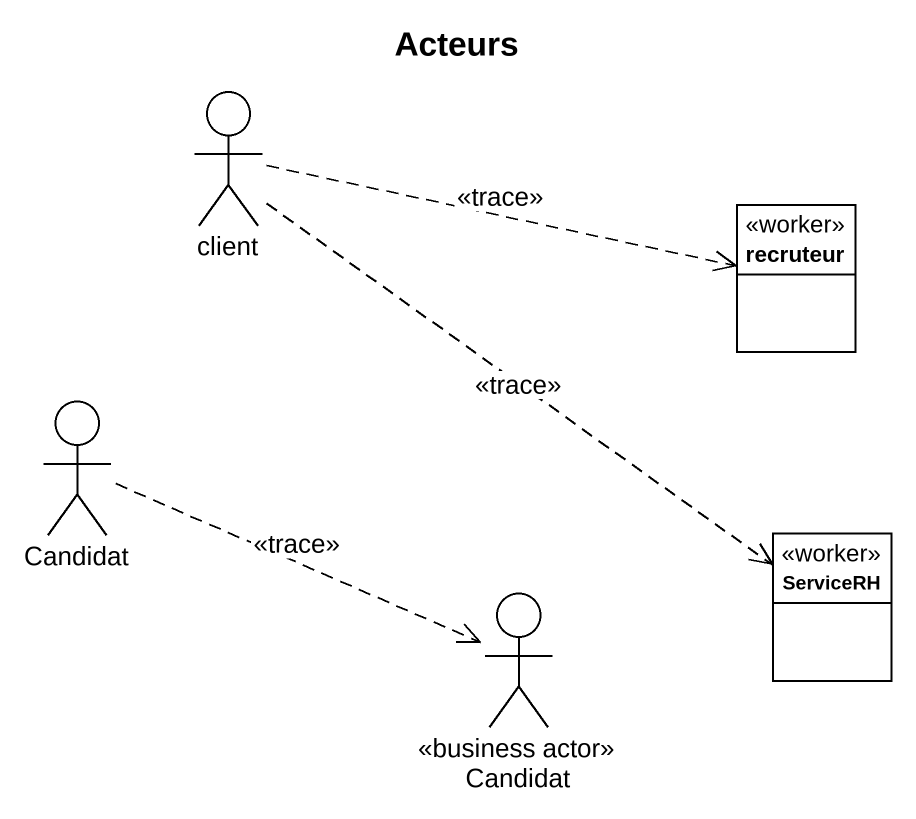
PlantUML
@startuml
title Acteurs
allowmixing
hide circle
hide empty members
actor client
class recruteur <<worker>>
actor Candidat
class ServiceRH <<worker>>
actor "Candidat" as Candidat_2 <<business actor>>
client .right.> recruteur : <<trace>>
client ..> ServiceRH : <<trace>>
Candidat .right.> Candidat_2 : <<trace>>
@enduml
